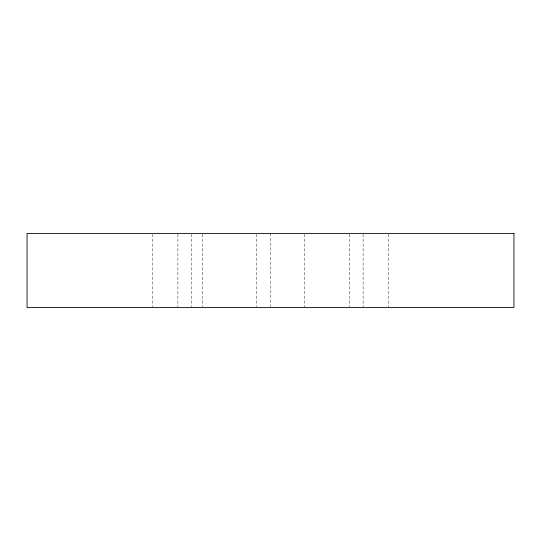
<?xml version="1.0" encoding="UTF-8"?>
<svg xmlns="http://www.w3.org/2000/svg" width="541" height="541" viewBox="0 0 541 541"><rect width="100%" height="100%" fill="white"/><g stroke="black" fill="none" stroke-linecap="round" stroke-linejoin="round"><path stroke-width="0.41" stroke-dasharray="2.71 2.03" d="M388.803 234.294L388.803 307.552M363.119 234.294L363.119 307.552M349.56 234.294L349.56 306.706M304.312 234.294L304.312 307.552M270.5 233.448L270.5 306.706M256.637 234.294L256.637 306.706M202.733 234.294L202.733 306.706M191.44 234.294L191.44 306.706M177.881 234.294L177.881 307.552M152.197 234.294L152.197 306.706"/><path stroke-width="0.81" d="M513.95 233.448L27.05 233.448L27.05 307.552L513.95 307.552L513.95 233.448"/></g></svg>
